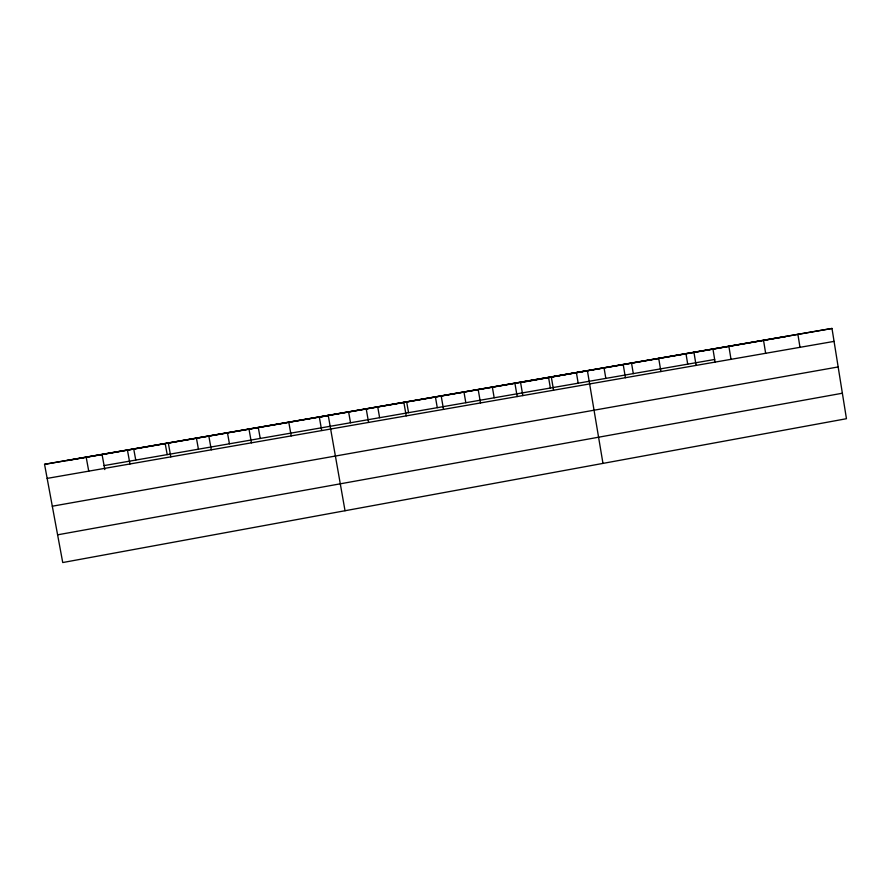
<?xml version="1.0" encoding="UTF-8"?>
<svg xmlns="http://www.w3.org/2000/svg" width="891" height="891" viewBox="0 0 891 891"><rect width="100%" height="100%" fill="white"/><g stroke="black" fill="none" stroke-linecap="round" stroke-linejoin="round"><path stroke-width="1.34" d="M57.603 534.823L842.374 393.232M52.302 506.211L838.164 366.947M44.55 464.311L831.994 328.456L846.45 418.714L62.738 562.544L44.55 464.311L831.994 328.456M104.102 465.581L714.66 359.474M47.156 478.389L834.065 341.387M67.103 460.591L785.962 336.553M133.795 449.342L135.755 460.079M127.424 450.022L129.963 463.977M102.12 454.811L104.826 469.579M86.171 457.139L88.744 471.15M168.299 442.961L170.816 456.86M165.258 443.918L167.196 454.61M227.528 433.171L229.433 443.796M208.817 435.977L211.312 449.81M196.499 438.528L198.426 449.187M288.784 422.178L291.212 435.899M258.345 427.847L260.239 438.45M248.979 429.05L251.44 442.827M348.671 412.266L350.519 422.757M345.029 510.732L328.233 415.373L319.368 417.322L321.673 430.453M406.73 402.242L408.546 412.678M403.846 402.331L406.207 415.874M377.795 407.243L379.622 417.701M366.201 408.824L368.584 422.434M441.179 395.882L443.506 409.381M435.476 397.286L437.269 407.677M514.898 383.163L517.181 396.562M492.411 387.462L494.171 397.787M478.189 389.501L480.494 402.944M464.033 392.352L465.815 402.721M551.306 376.893L553.556 390.225M548.622 377.762L550.36 388.03M522.817 395.615L520.6 382.595L587.403 370.656L602.973 463.398M623.21 364.486L625.415 377.717M604.109 368.183L605.824 378.385M576.455 372.95L578.17 383.197M658.716 358.36L660.899 371.536M631.596 363.439L633.289 373.619M728.871 346.254L731.01 359.329M713.012 349.383L715.094 362.136M693.944 352.279L696.105 365.41M686.037 354.039L687.707 364.163M763.531 340.273L765.647 353.304M797.902 334.348L799.995 347.323"/></g></svg>
